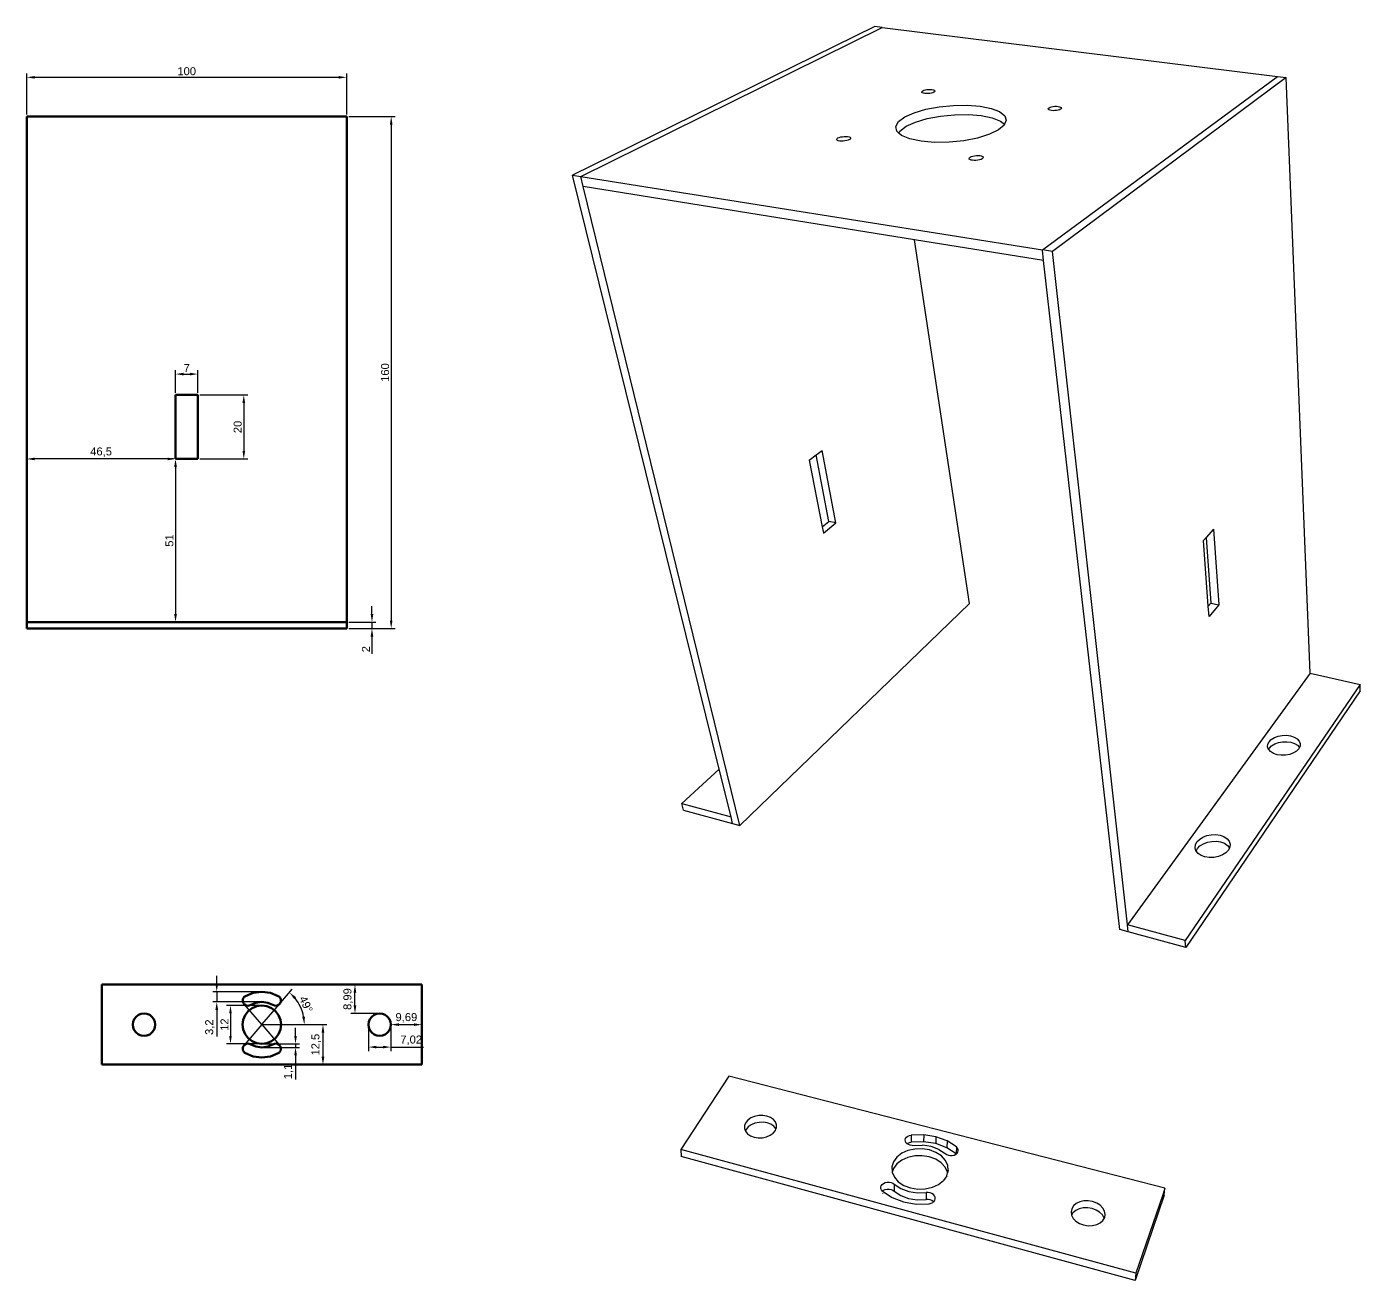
# Model space of a CAD drawing. Header units: millimetres. Extents: x 25 to 2355, y -27 to 1078.
# Drawn here: x 724.6 to 1141.3, y -26.7 to 365.1 of the extents above; entities that cross this region are included whole.
import ezdxf

# ---------------------------------------------------------------- set-up
doc = ezdxf.new("R2010")
doc.units = ezdxf.units.MM
doc.linetypes.add('ACAD_ISO10W100', pattern=[18, 12, -3, 0, -3])
doc.layers.get('0').update_dxf_attribs({"lineweight": 50})
for name, color, linetype in [('标注', 2, 'Continuous'), ('结构 细线', 4, 'Continuous'), ('辅助线', 3, 'ACAD_ISO10W100')]:
    doc.layers.add(name, color=color, linetype=linetype)
doc.styles.get("Standard").update_dxf_attribs({"font": 'arial.ttf'})
doc.dimstyles.new('ISO-25', dxfattribs={"dimtxt": 2.5, "dimasz": 2.5, "dimexe": 1.25, "dimexo": 0.625, "dimtad": 1, "dimtxsty": 'Standard', "dimcen": 2.5, "dimadec": 0, "dimazin": 0, "dimtfac": 1, "dimtmove": 0, "dimatfit": 3, "dimfxl": 1, "dimarcsym": 0})

# ---------------------------------------------------------------- blocks, each defined once
blk = doc.blocks.new('*D61')
at = {"layer": 'Defpoints', "color": 0, "transparency": 16777216}
for p in [(824.63, 337.01), (824.63, 177.01), (838.52, 177.01)]:
    blk.add_point(p, dxfattribs=at)
at = {"layer": '标注', "color": 0, "lineweight": -2, "transparency": 16777216}
for p, q in [((825.25, 337.01), (839.77, 337.01)), ((838.52, 334.51), (838.52, 179.51)), ((825.25, 177.01), (839.77, 177.01))]:
    blk.add_line(p, q, dxfattribs=at)
at = {"layer": '标注', "color": 0, "transparency": 16777216}
for points in [[(838.1, 334.51), (838.93, 334.51), (838.52, 337.01)], [(838.1, 179.51), (838.93, 179.51), (838.52, 177.01)]]:
    blk.add_solid(points, dxfattribs=at)
at = {"layer": '标注', "color": 0, "transparency": 16777216, "insert": (836.61, 257.01), "char_height": 2.5, "attachment_point": 5, "rotation": 90}
blk.add_mtext('160', dxfattribs=at)
blk = doc.blocks.new('*D62')
at = {"layer": 'Defpoints', "color": 0, "transparency": 16777216}
for p in [(824.63, 179.01), (824.63, 177.01), (832.51, 177.01)]:
    blk.add_point(p, dxfattribs=at)
at = {"layer": '标注', "color": 0, "lineweight": -2, "transparency": 16777216}
for p, q in [((832.51, 181.51), (832.51, 184.01)), ((825.25, 179.01), (833.76, 179.01)), ((825.25, 177.01), (833.76, 177.01)), ((832.51, 179.01), (832.51, 177.01)), ((832.51, 174.51), (832.51, 169.1))]:
    blk.add_line(p, q, dxfattribs=at)
at = {"layer": '标注', "color": 0, "transparency": 16777216}
for points in [[(832.09, 181.51), (832.93, 181.51), (832.51, 179.01)], [(832.09, 174.51), (832.93, 174.51), (832.51, 177.01)]]:
    blk.add_solid(points, dxfattribs=at)
at = {"layer": '标注', "color": 0, "transparency": 16777216, "insert": (830.63, 170.55), "char_height": 2.5, "attachment_point": 5, "rotation": 90}
blk.add_mtext('2', dxfattribs=at)
blk = doc.blocks.new('*D63')
at = {"layer": 'Defpoints', "color": 0, "transparency": 16777216}
for p in [(724.63, 349.27), (724.63, 337.01), (824.63, 337.01)]:
    blk.add_point(p, dxfattribs=at)
at = {"layer": '标注', "color": 0, "lineweight": -2, "transparency": 16777216}
for p, q in [((724.63, 337.63), (724.63, 350.52)), ((824.63, 337.63), (824.63, 350.52)), ((822.13, 349.27), (727.13, 349.27))]:
    blk.add_line(p, q, dxfattribs=at)
at = {"layer": '标注', "color": 0, "transparency": 16777216}
for points in [[(727.13, 349.69), (727.13, 348.86), (724.63, 349.27)], [(822.13, 349.69), (822.13, 348.86), (824.63, 349.27)]]:
    blk.add_solid(points, dxfattribs=at)
at = {"layer": '标注', "color": 0, "transparency": 16777216, "insert": (774.63, 351.17), "char_height": 2.5, "attachment_point": 5}
blk.add_mtext('100', dxfattribs=at)
blk = doc.blocks.new('*D64')
at = {"layer": 'Defpoints', "color": 0, "transparency": 16777216}
for p in [(778.13, 250.01), (778.13, 230.01), (792.46, 230.01)]:
    blk.add_point(p, dxfattribs=at)
at = {"layer": '标注', "color": 0, "lineweight": -2, "transparency": 16777216}
for p, q in [((778.75, 250.01), (793.71, 250.01)), ((792.46, 247.51), (792.46, 232.51)), ((778.75, 230.01), (793.71, 230.01))]:
    blk.add_line(p, q, dxfattribs=at)
at = {"layer": '标注', "color": 0, "transparency": 16777216}
for points in [[(792.05, 247.51), (792.88, 247.51), (792.46, 250.01)], [(792.05, 232.51), (792.88, 232.51), (792.46, 230.01)]]:
    blk.add_solid(points, dxfattribs=at)
at = {"layer": '标注', "color": 0, "transparency": 16777216, "insert": (790.56, 240.01), "char_height": 2.5, "attachment_point": 5, "rotation": 90}
blk.add_mtext('20', dxfattribs=at)
blk = doc.blocks.new('*D65')
at = {"layer": 'Defpoints', "color": 0, "transparency": 16777216}
for p in [(778.13, 256.53), (771.13, 250.01), (778.13, 250.01)]:
    blk.add_point(p, dxfattribs=at)
at = {"layer": '标注', "color": 0, "lineweight": -2, "transparency": 16777216}
for p, q in [((771.13, 250.63), (771.13, 257.78)), ((773.63, 256.53), (775.63, 256.53)), ((778.13, 250.63), (778.13, 257.78))]:
    blk.add_line(p, q, dxfattribs=at)
at = {"layer": '标注', "color": 0, "transparency": 16777216}
for points in [[(773.63, 256.95), (773.63, 256.11), (771.13, 256.53)], [(775.63, 256.95), (775.63, 256.11), (778.13, 256.53)]]:
    blk.add_solid(points, dxfattribs=at)
at = {"layer": '标注', "color": 0, "transparency": 16777216, "insert": (774.63, 258.41), "char_height": 2.5, "attachment_point": 5}
blk.add_mtext('7', dxfattribs=at)
blk = doc.blocks.new('*D82')
at = {"layer": 'Defpoints', "color": 0, "transparency": 16777216}
for p in [(803.58, 59.61), (810.84, 56.98), (798.1, 53.21), (798.1, 53.21), (801.76, 53.21)]:
    blk.add_point(p, dxfattribs=at)
at = {"layer": '标注', "color": 0, "lineweight": -2, "transparency": 16777216}
for p, q in [((803.99, 60.09), (807.55, 64.25)), ((802.38, 53.21), (812.64, 53.21))]:
    blk.add_line(p, q, dxfattribs=at)
blk.add_arc((798.1, 53.21), 13.29, 10.7975, 38.6371, dxfattribs=at)
at = {"layer": '标注', "color": 0, "transparency": 16777216}
for points in [[(808.18, 61.21), (808.78, 61.79), (806.74, 63.3)], [(811.57, 55.74), (810.74, 55.66), (811.39, 53.21)]]:
    blk.add_solid(points, dxfattribs=at)
at = {"layer": '标注', "color": 0, "transparency": 16777216, "insert": (811.9, 59.56), "char_height": 2.5, "attachment_point": 5, "rotation": 294.7173}
blk.add_mtext('49°', dxfattribs=at)
blk = doc.blocks.new('*D83')
at = {"layer": 'Defpoints', "color": 0, "transparency": 16777216}
for p in [(798.1, 63.51), (784.01, 60.31), (798.1, 60.31)]:
    blk.add_point(p, dxfattribs=at)
at = {"layer": '标注', "color": 0, "lineweight": -2, "transparency": 16777216}
for p, q in [((784.01, 66.01), (784.01, 68.51)), ((797.48, 63.51), (782.76, 63.51)), ((784.01, 63.51), (784.01, 60.31)), ((797.48, 60.31), (782.76, 60.31)), ((784.01, 57.81), (784.01, 49.53))]:
    blk.add_line(p, q, dxfattribs=at)
at = {"layer": '标注', "color": 0, "transparency": 16777216}
for points in [[(783.6, 66.01), (784.43, 66.01), (784.01, 63.51)], [(783.6, 57.81), (784.43, 57.81), (784.01, 60.31)]]:
    blk.add_solid(points, dxfattribs=at)
at = {"layer": '标注', "color": 0, "transparency": 16777216, "insert": (781.88, 52.42), "char_height": 2.5, "attachment_point": 5, "rotation": 90}
blk.add_mtext('3,2', dxfattribs=at)
blk = doc.blocks.new('*D84')
at = {"layer": 'Defpoints', "color": 0, "transparency": 16777216}
for p in [(831.39, 53.21), (838.41, 53.21), (838.41, 46.2)]:
    blk.add_point(p, dxfattribs=at)
at = {"layer": '标注', "color": 0, "lineweight": -2, "transparency": 16777216}
for p, q in [((831.39, 52.58), (831.39, 44.95)), ((838.41, 52.58), (838.41, 44.95)), ((833.89, 46.2), (835.91, 46.2)), ((838.41, 46.2), (848.61, 46.2))]:
    blk.add_line(p, q, dxfattribs=at)
at = {"layer": '标注', "color": 0, "transparency": 16777216}
for points in [[(833.89, 46.62), (833.89, 45.79), (831.39, 46.2)], [(835.91, 46.62), (835.91, 45.79), (838.41, 46.2)]]:
    blk.add_solid(points, dxfattribs=at)
at = {"layer": '标注', "color": 0, "transparency": 16777216, "insert": (844.76, 48.33), "char_height": 2.5, "attachment_point": 5}
blk.add_mtext('7,02', dxfattribs=at)
blk = doc.blocks.new('*D85')
at = {"layer": 'Defpoints', "color": 0, "transparency": 16777216}
for p in [(838.41, 53.21), (848.1, 53.21), (848.1, 53.21)]:
    blk.add_point(p, dxfattribs=at)
at = {"layer": '标注', "color": 0, "lineweight": -2, "transparency": 16777216}
for p, q in [((838.41, 53.83), (838.41, 54.46)), ((848.1, 53.83), (848.1, 54.46)), ((840.91, 53.21), (845.6, 53.21))]:
    blk.add_line(p, q, dxfattribs=at)
at = {"layer": '标注', "color": 0, "transparency": 16777216}
for points in [[(840.91, 53.63), (840.91, 52.79), (838.41, 53.21)], [(845.6, 53.63), (845.6, 52.79), (848.1, 53.21)]]:
    blk.add_solid(points, dxfattribs=at)
at = {"layer": '标注', "color": 0, "transparency": 16777216, "insert": (843.26, 55.34), "char_height": 2.5, "attachment_point": 5}
blk.add_mtext('9,69', dxfattribs=at)
blk = doc.blocks.new('*D86')
at = {"layer": 'Defpoints', "color": 0, "transparency": 16777216}
for p in [(827.2, 65.71), (834.9, 65.71), (834.9, 56.72)]:
    blk.add_point(p, dxfattribs=at)
at = {"layer": '标注', "color": 0, "lineweight": -2, "transparency": 16777216}
for p, q in [((834.28, 65.71), (825.95, 65.71)), ((827.2, 59.22), (827.2, 63.21)), ((834.28, 56.72), (825.95, 56.72))]:
    blk.add_line(p, q, dxfattribs=at)
at = {"layer": '标注', "color": 0, "transparency": 16777216}
for points in [[(826.78, 63.21), (827.61, 63.21), (827.2, 65.71)], [(826.78, 59.22), (827.61, 59.22), (827.2, 56.72)]]:
    blk.add_solid(points, dxfattribs=at)
at = {"layer": '标注', "color": 0, "transparency": 16777216, "insert": (825.07, 61.21), "char_height": 2.5, "attachment_point": 5, "rotation": 90}
blk.add_mtext('8,99', dxfattribs=at)
blk = doc.blocks.new('*D87')
at = {"layer": 'Defpoints', "color": 0, "transparency": 16777216}
for p in [(798.1, 53.21), (798.1, 40.71), (817.2, 40.71)]:
    blk.add_point(p, dxfattribs=at)
at = {"layer": '标注', "color": 0, "lineweight": -2, "transparency": 16777216}
for p, q in [((798.73, 53.21), (818.45, 53.21)), ((817.2, 50.71), (817.2, 43.21)), ((798.73, 40.71), (818.45, 40.71))]:
    blk.add_line(p, q, dxfattribs=at)
at = {"layer": '标注', "color": 0, "transparency": 16777216}
for points in [[(816.78, 50.71), (817.62, 50.71), (817.2, 53.21)], [(816.78, 43.21), (817.62, 43.21), (817.2, 40.71)]]:
    blk.add_solid(points, dxfattribs=at)
at = {"layer": '标注', "color": 0, "transparency": 16777216, "insert": (815.07, 46.96), "char_height": 2.5, "attachment_point": 5, "rotation": 90}
blk.add_mtext('12,5', dxfattribs=at)
blk = doc.blocks.new('*D88')
at = {"layer": 'Defpoints', "color": 0, "transparency": 16777216}
for p in [(798.1, 47.21), (798.1, 46.11), (808.63, 46.11)]:
    blk.add_point(p, dxfattribs=at)
at = {"layer": '标注', "color": 0, "lineweight": -2, "transparency": 16777216}
for p, q in [((808.63, 49.71), (808.63, 52.21)), ((798.73, 47.21), (809.88, 47.21)), ((798.73, 46.11), (809.88, 46.11)), ((808.63, 47.21), (808.63, 46.11)), ((808.63, 43.61), (808.63, 36.03))]:
    blk.add_line(p, q, dxfattribs=at)
at = {"layer": '标注', "color": 0, "transparency": 16777216}
for points in [[(808.21, 49.71), (809.05, 49.71), (808.63, 47.21)], [(808.21, 43.61), (809.05, 43.61), (808.63, 46.11)]]:
    blk.add_solid(points, dxfattribs=at)
at = {"layer": '标注', "color": 0, "transparency": 16777216, "insert": (806.5, 38.57), "char_height": 2.5, "attachment_point": 5, "rotation": 90}
blk.add_mtext('1,1', dxfattribs=at)
blk = doc.blocks.new('*D89')
at = {"layer": 'Defpoints', "color": 0, "transparency": 16777216}
for p in [(798.1, 59.21), (788.31, 47.21), (798.1, 47.21)]:
    blk.add_point(p, dxfattribs=at)
at = {"layer": '标注', "color": 0, "lineweight": -2, "transparency": 16777216}
for p, q in [((797.48, 59.21), (787.06, 59.21)), ((788.31, 56.71), (788.31, 49.71)), ((797.48, 47.21), (787.06, 47.21))]:
    blk.add_line(p, q, dxfattribs=at)
at = {"layer": '标注', "color": 0, "transparency": 16777216}
for points in [[(787.89, 56.71), (788.72, 56.71), (788.31, 59.21)], [(787.89, 49.71), (788.72, 49.71), (788.31, 47.21)]]:
    blk.add_solid(points, dxfattribs=at)
at = {"layer": '标注', "color": 0, "transparency": 16777216, "insert": (786.43, 53.21), "char_height": 2.5, "attachment_point": 5, "rotation": 90}
blk.add_mtext('12', dxfattribs=at)
blk = doc.blocks.new('*D90')
at = {"layer": 'Defpoints', "color": 0, "transparency": 16777216}
for p in [(771.13, 230.01), (771.13, 179.01), (771.13, 179.01)]:
    blk.add_point(p, dxfattribs=at)
at = {"layer": '标注', "color": 0, "lineweight": -2, "transparency": 16777216}
for p, q in [((770.5, 230.01), (769.88, 230.01)), ((771.13, 227.51), (771.13, 181.51)), ((770.5, 179.01), (769.88, 179.01))]:
    blk.add_line(p, q, dxfattribs=at)
at = {"layer": '标注', "color": 0, "transparency": 16777216}
for points in [[(770.71, 227.51), (771.55, 227.51), (771.13, 230.01)], [(770.71, 181.51), (771.55, 181.51), (771.13, 179.01)]]:
    blk.add_solid(points, dxfattribs=at)
at = {"layer": '标注', "color": 0, "transparency": 16777216, "insert": (769.23, 204.51), "char_height": 2.5, "attachment_point": 5, "rotation": 90}
blk.add_mtext('51', dxfattribs=at)
blk = doc.blocks.new('*D91')
at = {"layer": 'Defpoints', "color": 0, "transparency": 16777216}
for p in [(724.63, 230.01), (724.63, 230.01), (771.13, 230.01)]:
    blk.add_point(p, dxfattribs=at)
at = {"layer": '标注', "color": 0, "lineweight": -2, "transparency": 16777216}
for p, q in [((724.63, 230.63), (724.63, 231.26)), ((768.63, 230.01), (727.13, 230.01)), ((771.13, 230.63), (771.13, 231.26))]:
    blk.add_line(p, q, dxfattribs=at)
at = {"layer": '标注', "color": 0, "transparency": 16777216}
for points in [[(727.13, 230.42), (727.13, 229.59), (724.63, 230.01)], [(768.63, 230.42), (768.63, 229.59), (771.13, 230.01)]]:
    blk.add_solid(points, dxfattribs=at)
at = {"layer": '标注', "color": 0, "transparency": 16777216, "insert": (747.88, 232.13), "char_height": 2.5, "attachment_point": 5}
blk.add_mtext('46,5', dxfattribs=at)

msp = doc.modelspace()

# ---------------------------------------------------------------- linework, layer by layer
for p, q in [((724.629, 179.006), (724.629, 337.006)), ((724.629, 337.006), (824.629, 337.006)), ((824.629, 337.006), (824.629, 179.006)), ((771.129, 250.006), (778.129, 250.006)), ((771.129, 230.006), (771.129, 250.006)), ((778.129, 250.006), (778.129, 230.006)), ((778.129, 230.006), (771.129, 230.006)), ((724.629, 177.006), (724.629, 179.006)), ((824.629, 179.006), (724.629, 179.006)), ((824.629, 177.006), (724.629, 177.006)), ((824.629, 177.006), (824.629, 179.006)), ((748.102, 65.709), (748.102, 40.709)), ((848.102, 65.709), (748.102, 65.709)), ((748.102, 65.709), (748.102, 40.709)), ((795.436, 63.158), (792.952, 62.129)), ((798.102, 63.509), (795.436, 63.158)), ((800.768, 63.158), (798.102, 63.509)), ((803.252, 62.129), (800.768, 63.158)), ((848.102, 65.709), (848.102, 40.709)), ((792.152, 60.743), (792.206, 61.157)), ((792.206, 60.329), (792.152, 60.743)), ((792.206, 61.157), (792.366, 61.543)), ((792.366, 59.943), (792.206, 60.329)), ((792.366, 61.543), (792.62, 61.875)), ((792.62, 59.612), (792.366, 59.943)), ((792.62, 61.875), (792.952, 62.129)), ((792.952, 59.358), (792.62, 59.612)), ((793.338, 59.198), (792.952, 59.358)), ((793.752, 59.143), (793.338, 59.198)), ((794.166, 59.198), (793.752, 59.143)), ((795.102, 58.405), (793.859, 57.451)), ((794.166, 59.198), (796.264, 60.067)), ((796.549, 59.004), (795.102, 58.405)), ((798.102, 60.309), (796.264, 60.067)), ((798.102, 59.209), (796.549, 59.004)), ((799.939, 60.067), (798.102, 60.309)), ((799.655, 59.004), (798.102, 59.209)), ((801.102, 58.405), (799.655, 59.004)), ((799.939, 60.067), (802.038, 59.198)), ((802.344, 57.451), (801.102, 58.405)), ((802.038, 59.198), (802.452, 59.143)), ((802.452, 59.143), (802.866, 59.198)), ((802.866, 59.198), (803.252, 59.358)), ((803.583, 61.875), (803.252, 62.129)), ((803.252, 59.358), (803.583, 59.612)), ((803.837, 61.543), (803.583, 61.875)), ((803.583, 59.612), (803.837, 59.943)), ((803.997, 61.157), (803.837, 61.543)), ((803.837, 59.943), (803.997, 60.329)), ((804.052, 60.743), (803.997, 61.157)), ((803.997, 60.329), (804.052, 60.743)), ((758.263, 54.963), (757.913, 54.117)), ((758.821, 55.69), (758.263, 54.963)), ((759.547, 56.247), (758.821, 55.69)), ((760.394, 56.598), (759.547, 56.247)), ((761.302, 56.717), (760.394, 56.598)), ((762.21, 56.598), (761.302, 56.717)), ((763.056, 56.247), (762.21, 56.598)), ((763.783, 55.69), (763.056, 56.247)), ((764.34, 54.963), (763.783, 55.69)), ((764.691, 54.117), (764.34, 54.963)), ((792.306, 54.762), (792.102, 53.209)), ((792.906, 56.209), (792.306, 54.762)), ((793.859, 57.451), (792.906, 56.209)), ((803.298, 56.209), (802.344, 57.451)), ((803.897, 54.762), (803.298, 56.209)), ((804.102, 53.209), (803.897, 54.762)), ((831.863, 54.963), (831.513, 54.117)), ((832.421, 55.69), (831.863, 54.963)), ((833.147, 56.247), (832.421, 55.69)), ((833.994, 56.598), (833.147, 56.247)), ((834.902, 56.717), (833.994, 56.598)), ((835.81, 56.598), (834.902, 56.717)), ((836.656, 56.247), (835.81, 56.598)), ((837.383, 55.69), (836.656, 56.247)), ((837.94, 54.963), (837.383, 55.69)), ((838.291, 54.117), (837.94, 54.963)), ((757.913, 54.117), (757.793, 53.209)), ((757.793, 53.209), (757.913, 52.301)), ((757.913, 52.301), (758.263, 51.454)), ((758.263, 51.454), (758.821, 50.728)), ((758.821, 50.728), (759.547, 50.17)), ((759.547, 50.17), (760.394, 49.82)), ((762.21, 49.82), (763.056, 50.17)), ((763.056, 50.17), (763.783, 50.728)), ((763.783, 50.728), (764.34, 51.454)), ((764.34, 51.454), (764.691, 52.301)), ((764.81, 53.209), (764.691, 54.117)), ((764.691, 52.301), (764.81, 53.209)), ((792.102, 53.209), (792.306, 51.656)), ((792.306, 51.656), (792.906, 50.209)), ((792.906, 50.209), (793.859, 48.966)), ((802.344, 48.966), (803.298, 50.209)), ((803.298, 50.209), (803.897, 51.656)), ((804.102, 53.209), (803.897, 51.656)), ((831.513, 54.117), (831.393, 53.209)), ((831.393, 53.209), (831.513, 52.301)), ((831.513, 52.301), (831.863, 51.454)), ((831.863, 51.454), (832.421, 50.728)), ((832.421, 50.728), (833.147, 50.17)), ((833.147, 50.17), (833.994, 49.82)), ((835.81, 49.82), (836.656, 50.17)), ((836.656, 50.17), (837.383, 50.728)), ((837.383, 50.728), (837.94, 51.454)), ((837.94, 51.454), (838.291, 52.301)), ((838.41, 53.209), (838.291, 54.117)), ((838.291, 52.301), (838.41, 53.209)), ((760.394, 49.82), (761.302, 49.7)), ((761.302, 49.7), (762.21, 49.82)), ((792.152, 45.674), (792.206, 46.088)), ((792.206, 46.088), (792.366, 46.474)), ((792.366, 46.474), (792.62, 46.806)), ((792.62, 46.806), (792.952, 47.06)), ((792.952, 47.06), (793.338, 47.22)), ((793.338, 47.22), (793.752, 47.274)), ((793.752, 47.274), (794.166, 47.22)), ((793.859, 48.966), (795.102, 48.013)), ((796.264, 46.351), (794.166, 47.22)), ((795.102, 48.013), (796.549, 47.413)), ((796.264, 46.351), (798.102, 46.109)), ((796.549, 47.413), (798.102, 47.209)), ((798.102, 47.209), (799.655, 47.413)), ((798.102, 46.109), (799.939, 46.351)), ((799.655, 47.413), (801.102, 48.013)), ((802.038, 47.22), (799.939, 46.351)), ((801.102, 48.013), (802.344, 48.966)), ((802.452, 47.274), (802.038, 47.22)), ((802.866, 47.22), (802.452, 47.274)), ((803.252, 47.06), (802.866, 47.22)), ((803.583, 46.806), (803.252, 47.06)), ((803.837, 46.474), (803.583, 46.806)), ((803.997, 46.088), (803.837, 46.474)), ((804.052, 45.674), (803.997, 46.088)), ((833.994, 49.82), (834.902, 49.7)), ((834.902, 49.7), (835.81, 49.82)), ((792.206, 45.26), (792.152, 45.674)), ((792.366, 44.874), (792.206, 45.26)), ((792.62, 44.543), (792.366, 44.874)), ((792.952, 44.289), (792.62, 44.543)), ((792.952, 44.289), (795.436, 43.26)), ((795.436, 43.26), (798.102, 42.909)), ((798.102, 42.909), (800.768, 43.26)), ((800.768, 43.26), (803.252, 44.289)), ((803.252, 44.289), (803.583, 44.543)), ((803.583, 44.543), (803.837, 44.874)), ((803.837, 44.874), (803.997, 45.26)), ((803.997, 45.26), (804.052, 45.674)), ((848.102, 40.709), (748.102, 40.709))]:
    msp.add_line(p, q)
at = {"layer": '结构 细线'}
for p, q in [((989.652, 365.106), (895.109, 318.662)), ((897.757, 318.241), (991.956, 364.821)), ((991.956, 364.821), (989.652, 365.106)), ((991.956, 364.821), (1115.431, 349.547)), ((1041.954, 295.322), (1115.431, 349.547)), ((1118.078, 349.22), (1045.095, 294.823)), ((1115.431, 349.547), (1118.078, 349.22)), ((1125.599, 163.03), (1118.078, 349.22)), ((1004.299, 344.721), (1004.395, 344.892)), ((1004.341, 344.556), (1004.299, 344.721)), ((1004.52, 344.41), (1004.341, 344.556)), ((1004.395, 344.892), (1004.624, 345.06)), ((1004.823, 344.292), (1004.52, 344.41)), ((1004.624, 345.06), (1004.969, 345.211)), ((1005.229, 344.211), (1004.823, 344.292)), ((1004.969, 345.211), (1005.407, 345.337)), ((1005.712, 344.172), (1005.229, 344.211)), ((1005.407, 345.337), (1005.908, 345.428)), ((1006.237, 344.179), (1005.712, 344.172)), ((1005.908, 345.428), (1006.437, 345.478)), ((1006.77, 344.23), (1006.237, 344.179)), ((1006.437, 345.478), (1006.96, 345.484)), ((1007.272, 344.321), (1006.77, 344.23)), ((1006.96, 345.484), (1007.44, 345.446)), ((1007.71, 344.448), (1007.272, 344.321)), ((1007.44, 345.446), (1007.846, 345.366)), ((1008.054, 344.6), (1007.71, 344.448)), ((1007.846, 345.366), (1008.149, 345.249)), ((1008.281, 344.768), (1008.054, 344.6)), ((1008.149, 345.249), (1008.329, 345.104)), ((1008.374, 344.94), (1008.281, 344.768)), ((1008.329, 345.104), (1008.374, 344.94)), ((998.99, 336.904), (1001.916, 338.219)), ((1001.916, 338.219), (1005.587, 339.299)), ((1005.587, 339.299), (1009.757, 340.076)), ((1009.757, 340.076), (1014.156, 340.504)), ((1010.161, 337.167), (1014.547, 337.599)), ((1014.156, 340.504), (1018.501, 340.557)), ((1014.547, 337.599), (1018.881, 337.652)), ((1018.501, 340.557), (1022.518, 340.231)), ((1018.881, 337.652), (1022.887, 337.324)), ((1022.518, 340.231), (1025.947, 339.547)), ((1025.947, 339.547), (1028.565, 338.546)), ((1028.565, 338.546), (1030.19, 337.288)), ((1043.762, 339.422), (1043.832, 339.602)), ((1043.833, 339.25), (1043.762, 339.422)), ((1043.832, 339.602), (1044.037, 339.777)), ((1044.041, 339.097), (1043.833, 339.25)), ((1044.037, 339.777), (1044.364, 339.935)), ((1044.371, 338.974), (1044.041, 339.097)), ((1044.364, 339.935), (1044.79, 340.066)), ((1044.801, 338.89), (1044.371, 338.974)), ((1044.79, 340.066), (1045.286, 340.162)), ((1045.301, 338.849), (1044.801, 338.89)), ((1045.286, 340.162), (1045.819, 340.214)), ((1045.837, 338.856), (1045.301, 338.849)), ((1045.819, 340.214), (1046.352, 340.221)), ((1046.372, 338.909), (1045.837, 338.856)), ((1046.352, 340.221), (1046.85, 340.181)), ((1046.87, 339.005), (1046.372, 338.909)), ((1046.85, 340.181), (1047.278, 340.097)), ((1047.297, 339.137), (1046.87, 339.005)), ((1047.278, 340.097), (1047.608, 339.975)), ((1047.622, 339.296), (1047.297, 339.137)), ((1047.608, 339.975), (1047.817, 339.823)), ((1047.825, 339.472), (1047.622, 339.296)), ((1047.817, 339.823), (1047.892, 339.651)), ((1047.892, 339.651), (1047.825, 339.472)), ((996.147, 333.912), (997.017, 335.436)), ((996.46, 332.437), (996.147, 333.912)), ((997.017, 335.436), (998.99, 336.904)), ((997.463, 332.483), (999.428, 333.965)), ((999.428, 333.965), (1002.343, 335.293)), ((1002.343, 335.293), (1006.003, 336.383)), ((1006.003, 336.383), (1010.161, 337.167)), ((1022.887, 337.324), (1026.309, 336.633)), ((1026.309, 336.633), (1028.921, 335.622)), ((1030.039, 334.334), (1028.234, 332.835)), ((1028.921, 335.622), (1030.173, 334.642)), ((1030.173, 334.642), (1030.039, 334.334)), ((1030.699, 335.853), (1030.173, 334.642)), ((1030.19, 337.288), (1030.699, 335.853)), ((977.705, 329.929), (977.828, 330.123)), ((977.73, 329.743), (977.705, 329.929)), ((977.902, 329.578), (977.73, 329.743)), ((977.828, 330.123), (978.091, 330.312)), ((978.21, 329.445), (977.902, 329.578)), ((978.091, 330.312), (978.476, 330.483)), ((978.633, 329.354), (978.21, 329.445)), ((978.476, 330.483), (978.956, 330.625)), ((979.141, 329.31), (978.633, 329.354)), ((978.956, 330.625), (979.499, 330.727)), ((979.7, 329.317), (979.141, 329.31)), ((979.499, 330.727), (980.067, 330.784)), ((980.272, 329.374), (979.7, 329.317)), ((980.067, 330.784), (980.623, 330.791)), ((980.817, 329.478), (980.272, 329.374)), ((980.623, 330.791), (981.129, 330.748)), ((981.297, 329.621), (980.817, 329.478)), ((981.129, 330.748), (981.55, 330.658)), ((981.681, 329.793), (981.297, 329.621)), ((981.55, 330.658), (981.859, 330.526)), ((981.941, 329.982), (981.681, 329.793)), ((981.859, 330.526), (982.033, 330.362)), ((982.062, 330.177), (981.941, 329.982)), ((982.033, 330.362), (982.062, 330.177)), ((997.112, 331.86), (996.46, 332.437)), ((997.112, 331.86), (997.463, 332.483)), ((997.955, 331.114), (997.112, 331.86)), ((1000.545, 330.041), (997.955, 331.114)), ((1004.055, 329.298), (1000.545, 330.041)), ((1008.239, 328.942), (1004.055, 329.298)), ((1017.39, 329.467), (1012.795, 329)), ((1021.69, 330.309), (1017.39, 329.467)), ((1025.39, 331.46), (1021.69, 330.309)), ((1028.234, 332.835), (1025.39, 331.46)), ((1012.795, 329), (1008.239, 328.942)), ((1019.064, 323.938), (1019.157, 324.141)), ((1019.121, 323.743), (1019.064, 323.938)), ((1019.325, 323.57), (1019.121, 323.743)), ((1019.157, 324.141), (1019.395, 324.339)), ((1019.663, 323.43), (1019.325, 323.57)), ((1019.395, 324.339), (1019.76, 324.519)), ((1020.111, 323.335), (1019.663, 323.43)), ((1019.76, 324.519), (1020.227, 324.667)), ((1020.639, 323.289), (1020.111, 323.335)), ((1020.227, 324.667), (1020.766, 324.775)), ((1021.21, 323.296), (1020.639, 323.289)), ((1020.766, 324.775), (1021.338, 324.834)), ((1021.786, 323.356), (1021.21, 323.296)), ((1021.338, 324.834), (1021.906, 324.842)), ((1022.326, 323.465), (1021.786, 323.356)), ((1021.906, 324.842), (1022.431, 324.796)), ((1022.794, 323.615), (1022.326, 323.465)), ((1022.431, 324.796), (1022.878, 324.701)), ((1023.158, 323.795), (1022.794, 323.615)), ((1022.878, 324.701), (1023.216, 324.563)), ((1023.393, 323.994), (1023.158, 323.795)), ((1023.216, 324.563), (1023.422, 324.391)), ((1023.483, 324.197), (1023.393, 323.994)), ((1023.422, 324.391), (1023.483, 324.197)), ((895.109, 318.662), (897.757, 318.241)), ((940.992, 133.045), (895.109, 318.662)), ((898.518, 315.131), (897.757, 318.241)), ((897.757, 318.241), (1041.954, 295.322)), ((947.412, 115.439), (898.518, 315.131)), ((1001.998, 298.497), (898.518, 315.131)), ((1019.208, 184.841), (1001.998, 298.497)), ((1042.332, 292.014), (1001.998, 298.497)), ((1045.095, 294.823), (1041.954, 295.322)), ((1042.332, 292.014), (1041.954, 295.322)), ((1066.208, 82.954), (1042.332, 292.014)), ((1068.516, 84.388), (1045.095, 294.823)), ((969.122, 229.64), (971.25, 231.265)), ((969.122, 229.64), (973.182, 208.812)), ((971.25, 231.265), (973.124, 232.697)), ((975.247, 210.498), (971.25, 231.265)), ((977.439, 210.028), (973.124, 232.697)), ((973.182, 208.812), (975.247, 210.498)), ((973.182, 208.812), (973.565, 206.847)), ((973.565, 206.847), (977.439, 210.028)), ((977.439, 210.028), (975.247, 210.498)), ((1093.092, 205.436), (1092.293, 204.543)), ((1093.79, 184.029), (1092.293, 204.543)), ((1095.43, 208.051), (1093.092, 205.436)), ((1093.092, 205.436), (1094.569, 184.951)), ((1095.43, 208.051), (1097.073, 184.414)), ((947.412, 115.439), (1019.208, 184.841)), ((1094.569, 184.951), (1093.79, 184.029)), ((1094.028, 180.776), (1093.79, 184.029)), ((1097.073, 184.414), (1094.028, 180.776)), ((1094.569, 184.951), (1097.073, 184.414)), ((1125.599, 163.03), (1068.516, 84.388)), ((1125.599, 163.03), (1141.251, 159.552)), ((1141.251, 159.552), (1086.577, 79.469)), ((1141.298, 157.584), (1141.251, 159.552)), ((1141.298, 157.584), (1086.771, 77.331)), ((1112.78, 141.64), (1113.482, 142.359)), ((1113.482, 142.359), (1114.448, 142.953)), ((1114.448, 142.953), (1115.614, 143.382)), ((1115.614, 143.382), (1116.9, 143.62)), ((1116.9, 143.62), (1118.221, 143.649)), ((1118.221, 143.649), (1119.488, 143.469)), ((1119.488, 143.469), (1120.617, 143.09)), ((1120.617, 143.09), (1121.531, 142.538)), ((1121.531, 142.538), (1122.169, 141.849)), ((1122.169, 141.849), (1122.486, 141.07)), ((1112.346, 140.025), (1112.392, 140.844)), ((1112.647, 139.239), (1112.346, 140.025)), ((1112.392, 140.844), (1112.78, 141.64)), ((1112.683, 139.199), (1112.647, 139.239)), ((1112.683, 139.199), (1112.892, 139.628)), ((1113.275, 138.54), (1112.683, 139.199)), ((1112.892, 139.628), (1113.592, 140.349)), ((1114.19, 137.977), (1113.275, 138.54)), ((1113.592, 140.349), (1114.556, 140.944)), ((1115.328, 137.588), (1114.19, 137.977)), ((1114.556, 140.944), (1115.719, 141.375)), ((1116.612, 137.403), (1115.328, 137.588)), ((1115.719, 141.375), (1117.002, 141.613)), ((1117.002, 141.613), (1118.32, 141.642)), ((1119.254, 137.677), (1117.951, 137.433)), ((1118.32, 141.642), (1119.584, 141.461)), ((1120.429, 138.117), (1119.254, 137.677)), ((1119.584, 141.461), (1120.711, 141.082)), ((1121.395, 138.722), (1120.429, 138.117)), ((1120.711, 141.082), (1121.623, 140.528)), ((1122.087, 139.451), (1121.395, 138.722)), ((1121.623, 140.528), (1122.26, 139.838)), ((1122.26, 139.838), (1122.087, 139.451)), ((1122.458, 140.252), (1122.26, 139.838)), ((1122.486, 141.07), (1122.458, 140.252)), ((1117.951, 137.433), (1116.612, 137.403)), ((940.992, 133.045), (929.287, 122.302)), ((944.684, 118.109), (940.992, 133.045)), ((929.287, 122.302), (944.684, 118.109)), ((929.829, 120.247), (929.287, 122.302)), ((929.829, 120.247), (945.194, 116.045)), ((945.194, 116.045), (944.684, 118.109)), ((945.194, 116.045), (947.412, 115.439)), ((1093.354, 112.298), (1094.745, 112.57)), ((1094.745, 112.57), (1096.161, 112.604)), ((1096.161, 112.604), (1097.508, 112.397)), ((1089.67, 108.445), (1089.764, 109.385)), ((1089.949, 107.542), (1089.67, 108.445)), ((1089.764, 109.385), (1090.224, 110.298)), ((1090.224, 110.298), (1091.015, 111.123)), ((1090.397, 108.218), (1091.186, 109.045)), ((1091.015, 111.123), (1092.083, 111.805)), ((1091.186, 109.045), (1092.251, 109.728)), ((1092.083, 111.805), (1093.354, 112.298)), ((1092.251, 109.728), (1093.519, 110.222)), ((1093.519, 110.222), (1094.907, 110.494)), ((1094.907, 110.494), (1096.319, 110.528)), ((1096.319, 110.528), (1097.664, 110.321)), ((1097.508, 112.397), (1098.697, 111.962)), ((1097.664, 110.321), (1098.849, 109.885)), ((1098.697, 111.962), (1099.647, 111.329)), ((1098.849, 109.885), (1099.797, 109.251)), ((1099.647, 111.329), (1100.293, 110.539)), ((1099.797, 109.251), (1100.416, 108.491)), ((1100.416, 108.491), (1100.078, 107.785)), ((1100.293, 110.539), (1100.591, 109.644)), ((1100.518, 108.704), (1100.416, 108.491)), ((1100.591, 109.644), (1100.518, 108.704)), ((1090.016, 107.457), (1089.949, 107.542)), ((1090.016, 107.457), (1090.397, 108.218)), ((1090.584, 106.739), (1090.016, 107.457)), ((1091.533, 106.091), (1090.584, 106.739)), ((1092.732, 105.645), (1091.533, 106.091)), ((1094.098, 105.432), (1092.732, 105.645)), ((1095.536, 105.466), (1094.098, 105.432)), ((1096.945, 105.746), (1095.536, 105.466)), ((1098.229, 106.252), (1096.945, 105.746)), ((1099.297, 106.948), (1098.229, 106.252)), ((1100.078, 107.785), (1099.297, 106.948)), ((1086.577, 79.469), (1068.516, 84.388)), ((1068.753, 82.258), (1068.516, 84.388)), ((1068.753, 82.258), (1066.208, 82.954)), ((1086.771, 77.331), (1068.753, 82.258)), ((1086.771, 77.331), (1086.577, 79.469)), ((943.981, 37.156), (928.993, 14.151)), ((1080.259, 2.078), (943.981, 37.156)), ((948.925, 21.691), (948.894, 20.776)), ((949.295, 22.581), (948.925, 21.691)), ((949.977, 23.385), (949.295, 22.581)), ((950.081, 21.257), (949.401, 20.452)), ((950.924, 24.049), (949.977, 23.385)), ((951.026, 21.923), (950.081, 21.257)), ((952.07, 24.529), (950.924, 24.049)), ((952.169, 22.404), (951.026, 21.923)), ((953.34, 24.795), (952.07, 24.529)), ((953.436, 22.67), (952.169, 22.404)), ((954.647, 24.828), (953.34, 24.795)), ((954.74, 22.703), (953.436, 22.67)), ((955.905, 24.626), (954.647, 24.828)), ((955.995, 22.501), (954.74, 22.703)), ((957.03, 24.202), (955.905, 24.626)), ((957.117, 22.076), (955.995, 22.501)), ((957.945, 23.585), (957.03, 24.202)), ((958.03, 21.458), (957.117, 22.076)), ((958.589, 22.815), (957.945, 23.585)), ((958.672, 20.687), (958.03, 21.458)), ((958.916, 21.943), (958.589, 22.815)), ((958.719, 20.562), (958.904, 21.029)), ((958.904, 21.029), (958.916, 21.943)), ((948.894, 20.776), (949.19, 19.941)), ((949.401, 20.452), (949.19, 19.941)), ((949.19, 19.941), (949.205, 19.897)), ((949.205, 19.897), (949.84, 19.116)), ((949.84, 19.116), (950.756, 18.486)), ((950.756, 18.486), (951.89, 18.052)), ((951.89, 18.052), (953.164, 17.844)), ((953.164, 17.844), (954.49, 17.878)), ((954.49, 17.878), (955.775, 18.15)), ((955.775, 18.15), (956.931, 18.642)), ((956.931, 18.642), (957.877, 19.319)), ((957.877, 19.319), (958.55, 20.134)), ((958.55, 20.134), (958.719, 20.562)), ((958.719, 20.562), (958.672, 20.687)), ((999.118, 17.218), (999.247, 17.632)), ((999.146, 16.794), (999.118, 17.218)), ((999.33, 16.387), (999.146, 16.794)), ((999.247, 17.632), (999.524, 18.006)), ((999.524, 18.006), (999.93, 18.316)), ((999.93, 18.316), (1000.437, 18.54)), ((1000.437, 18.54), (1001.011, 18.664)), ((1001.011, 18.664), (1000.988, 16.528)), ((1004.887, 18.763), (1001.011, 18.664)), ((1004.887, 18.763), (1004.854, 16.627)), ((1008.69, 18.155), (1004.887, 18.763)), ((1008.69, 18.155), (1008.648, 16.018)), ((1012.175, 16.877), (1008.69, 18.155)), ((1012.175, 16.877), (1012.123, 14.738)), ((1015.114, 15.006), (1012.175, 16.877)), ((1071.135, -24.494), (928.993, 14.151)), ((928.993, 14.151), (929.152, 12.007)), ((998.038, 13.011), (996.492, 11.823)), ((999.961, 13.869), (998.038, 13.011)), ((999.657, 16.026), (999.33, 16.387)), ((999.685, 16.008), (999.657, 16.026)), ((999.685, 16.008), (999.909, 16.179)), ((1000.106, 15.735), (999.685, 16.008)), ((999.909, 16.179), (1000.415, 16.404)), ((1002.133, 14.342), (999.961, 13.869)), ((1000.645, 15.535), (1000.106, 15.735)), ((1000.415, 16.404), (1000.988, 16.528)), ((1001.238, 15.44), (1000.645, 15.535)), ((1004.854, 16.627), (1000.988, 16.528)), ((1001.238, 15.44), (1004.533, 15.524)), ((1004.411, 14.401), (1002.133, 14.342)), ((1006.644, 14.041), (1004.411, 14.401)), ((1007.17, 15.1), (1004.533, 15.524)), ((1008.648, 16.018), (1004.854, 16.627)), ((1008.685, 13.285), (1006.644, 14.041)), ((1009.583, 14.208), (1007.17, 15.1)), ((1012.123, 14.738), (1008.648, 16.018)), ((1010.399, 12.181), (1008.685, 13.285)), ((1009.583, 14.208), (1012.069, 12.613)), ((1012.069, 12.613), (1012.616, 12.41)), ((1015.055, 12.864), (1012.123, 14.738)), ((1014.403, 12.456), (1014.91, 12.686)), ((1014.91, 12.686), (1015.089, 12.828)), ((1015.114, 15.006), (1015.055, 12.864)), ((1015.089, 12.828), (1015.055, 12.864)), ((1015.089, 12.828), (1015.31, 13.002)), ((1015.454, 14.643), (1015.114, 15.006)), ((1015.31, 13.002), (1015.578, 13.383)), ((1015.652, 14.233), (1015.454, 14.643)), ((1015.578, 13.383), (1015.694, 13.803)), ((1015.694, 13.803), (1015.652, 14.233)), ((1070.917, -26.695), (929.152, 12.007)), ((995.429, 10.381), (994.925, 8.782)), ((994.925, 8.782), (995.019, 7.132)), ((996.48, 9.675), (995.42, 8.232)), ((996.492, 11.823), (995.429, 10.381)), ((998.022, 10.866), (996.48, 9.675)), ((999.94, 11.725), (998.022, 10.866)), ((1002.107, 12.199), (999.94, 11.725)), ((1004.379, 12.258), (1002.107, 12.199)), ((1006.606, 11.897), (1004.379, 12.258)), ((1008.642, 11.14), (1006.606, 11.897)), ((1010.352, 10.035), (1008.642, 11.14)), ((1011.619, 8.652), (1010.352, 10.035)), ((1011.67, 10.801), (1010.399, 12.181)), ((1012.355, 7.084), (1011.619, 8.652)), ((1012.408, 9.236), (1011.67, 10.801)), ((1012.558, 7.588), (1012.408, 9.236)), ((1012.616, 12.41), (1013.215, 12.313)), ((1013.215, 12.313), (1013.825, 12.329)), ((1013.825, 12.329), (1014.403, 12.456)), ((995.019, 7.132), (995.051, 7.058)), ((995.42, 8.232), (995.051, 7.058)), ((995.051, 7.058), (995.711, 5.544)), ((995.711, 5.544), (996.957, 4.127)), ((1009.535, 3.268), (1011.076, 4.497)), ((1012.106, 5.972), (1011.076, 4.497)), ((1012.106, 5.972), (1012.37, 6.916)), ((1012.37, 6.916), (1012.355, 7.084)), ((1012.558, 7.588), (1012.37, 6.916)), ((1012.516, 5.896), (1012.514, 5.828)), ((991.499, 2.442), (991.639, 2.881)), ((991.522, 1.992), (991.499, 2.442)), ((991.705, 1.561), (991.522, 1.992)), ((991.639, 2.881), (991.93, 3.277)), ((992.036, 1.178), (991.705, 1.561)), ((991.93, 3.277), (992.352, 3.605)), ((992.036, 1.178), (992.351, 1.445)), ((992.036, 1.178), (994.99, -0.811)), ((992.036, 0.507), (992.036, 0.478)), ((992.351, 1.445), (992.875, 1.683)), ((992.352, 3.605), (992.878, 3.843)), ((992.875, 1.683), (993.467, 1.814)), ((992.878, 3.843), (993.471, 3.975)), ((993.467, 1.814), (994.085, 1.831)), ((993.471, 3.975), (994.091, 3.991)), ((994.085, 1.831), (994.689, 1.731)), ((994.091, 3.991), (994.697, 3.891)), ((994.689, 1.731), (995.238, 1.521)), ((994.697, 3.891), (995.247, 3.681)), ((995.238, 1.521), (995.693, 1.215)), ((995.247, 3.681), (995.704, 3.376)), ((995.704, 3.376), (995.693, 1.215)), ((995.693, 1.215), (997.723, -0.145)), ((995.704, 3.376), (997.738, 2.018)), ((996.957, 4.127), (998.676, 2.983)), ((997.738, 2.018), (1000.196, 1.08)), ((998.676, 2.983), (1000.75, 2.194)), ((1000.196, 1.08), (1002.905, 0.631)), ((1000.75, 2.194), (1003.035, 1.816)), ((1002.905, 0.631), (1005.673, 0.704)), ((1003.035, 1.816), (1005.369, 1.877)), ((1005.369, 1.877), (1007.587, 2.373)), ((1005.673, 0.704), (1005.637, -1.461)), ((1006.297, 0.72), (1005.673, 0.704)), ((1006.909, 0.619), (1006.297, 0.72)), ((1007.467, 0.407), (1006.909, 0.619)), ((1007.935, 0.098), (1007.467, 0.407)), ((1007.587, 2.373), (1009.535, 3.268)), ((1008.279, -0.287), (1007.935, 0.098)), ((1079.558, 0.037), (1071.135, -24.494)), ((1080.259, 2.078), (1079.558, 0.037)), ((1080.028, -0.085), (1079.558, 0.037)), ((1080.028, -0.085), (1080.259, 2.078)), ((994.99, -0.811), (998.571, -2.188)), ((997.723, -0.145), (1000.174, -1.085)), ((998.571, -2.188), (1002.525, -2.848)), ((1000.174, -1.085), (1002.876, -1.535)), ((1002.525, -2.848), (1006.568, -2.741)), ((1002.876, -1.535), (1005.637, -1.461)), ((1006.259, -1.445), (1005.637, -1.461)), ((1006.869, -1.546), (1006.259, -1.445)), ((1006.568, -2.741), (1007.165, -2.606)), ((1007.426, -1.759), (1006.869, -1.546)), ((1007.165, -2.606), (1007.69, -2.362)), ((1007.892, -2.068), (1007.426, -1.759)), ((1007.69, -2.362), (1007.96, -2.145)), ((1007.96, -2.145), (1007.892, -2.068)), ((1007.96, -2.145), (1008.107, -2.027)), ((1008.107, -2.027), (1008.388, -1.623)), ((1008.477, -0.722), (1008.279, -0.287)), ((1008.388, -1.623), (1008.514, -1.178)), ((1008.514, -1.178), (1008.477, -0.722)), ((1051.678, -3.455), (1051.133, -4.349)), ((1052.532, -2.717), (1051.678, -3.455)), ((1053.636, -2.183), (1052.532, -2.717)), ((1054.751, -4.058), (1053.474, -4.353)), ((1054.917, -1.888), (1053.636, -2.183)), ((1056.119, -4.021), (1054.751, -4.058)), ((1056.288, -1.852), (1054.917, -1.888)), ((1057.485, -4.246), (1056.119, -4.021)), ((1057.658, -2.076), (1056.288, -1.852)), ((1058.935, -2.547), (1057.658, -2.076)), ((1060.034, -3.233), (1058.935, -2.547)), ((1060.88, -4.089), (1060.034, -3.233)), ((1061.415, -5.057), (1060.88, -4.089)), ((1080.028, -0.085), (1070.917, -26.695)), ((1051.133, -4.349), (1050.935, -5.338)), ((1050.935, -5.338), (1051.095, -6.325)), ((1051.52, -5.627), (1051.095, -6.325)), ((1051.095, -6.325), (1051.1, -6.355)), ((1051.1, -6.355), (1051.619, -7.333)), ((1052.372, -4.888), (1051.52, -5.627)), ((1051.619, -7.333), (1052.458, -8.202)), ((1053.474, -4.353), (1052.372, -4.888)), ((1052.458, -8.202), (1053.56, -8.903)), ((1058.759, -4.717), (1057.485, -4.246)), ((1059.855, -5.404), (1058.759, -4.717)), ((1060.698, -6.261), (1059.855, -5.404)), ((1060.04, -8.728), (1060.891, -7.975)), ((1061.231, -7.231), (1060.698, -6.261)), ((1060.891, -7.975), (1061.254, -7.357)), ((1061.254, -7.357), (1061.231, -7.231)), ((1061.254, -7.357), (1061.423, -7.07)), ((1061.601, -6.074), (1061.415, -5.057)), ((1061.423, -7.07), (1061.601, -6.074)), ((1053.56, -8.903), (1054.851, -9.386)), ((1054.851, -9.386), (1056.24, -9.617)), ((1056.24, -9.617), (1057.631, -9.579)), ((1057.631, -9.579), (1058.928, -9.276)), ((1058.928, -9.276), (1060.04, -8.728)), ((1071.135, -24.494), (1070.917, -26.695))]:
    msp.add_line(p, q, dxfattribs=at)
at = {"layer": '辅助线'}
for q in [(792.62, 59.612), (803.583, 59.612), (792.62, 46.806), (803.583, 46.806), (801.757, 53.209)]:
    msp.add_line((798.102, 53.209), q, dxfattribs=at)

# ---------------------------------------------------------------- dimensions: what is measured, and where the dimension line sits
at = {"layer": '标注'}
for base, p1, p2, picture, middle in [((724.629, 349.273), (824.629, 337.006), (724.629, 337.006), '*D63', (774.629, 351.175)), ((778.129, 256.53), (771.129, 250.006), (778.129, 250.006), '*D65', (774.629, 258.405)), ((724.629, 230.006), (771.129, 230.006), (724.629, 230.006), '*D91', (747.879, 232.134)), ((848.102, 53.209), (838.41, 53.209), (848.102, 53.209), '*D85', (843.256, 55.336)), ((838.41, 46.203), (831.393, 53.209), (838.41, 53.209), '*D84', (844.759, 48.33))]:
    dim = msp.add_linear_dim(base=base, p1=p1, p2=p2, dimstyle='ISO-25', dxfattribs=at)
    dim.commit()
    dim.dimension.update_dxf_attribs({"geometry": picture, "text_midpoint": middle})
for base, p1, p2, picture, middle in [((838.515, 177.006), (824.629, 337.006), (824.629, 177.006), '*D61', (836.614, 257.006)), ((792.464, 230.006), (778.129, 250.006), (778.129, 230.006), '*D64', (790.563, 240.006)), ((771.129, 179.006), (771.129, 230.006), (771.129, 179.006), '*D90', (769.227, 204.506)), ((832.509, 177.006), (824.629, 179.006), (824.629, 177.006), '*D62', (830.629, 170.553)), ((784.012, 60.309), (798.102, 63.509), (798.102, 60.309), '*D83', (781.885, 52.422)), ((827.197, 65.709), (834.902, 56.717), (834.902, 65.709), '*D86', (825.07, 61.213)), ((788.307, 47.209), (798.102, 59.209), (798.102, 47.209), '*D89', (786.426, 53.209)), ((817.201, 40.709), (798.102, 53.209), (798.102, 40.709), '*D87', (815.074, 46.959)), ((808.63, 46.109), (798.102, 47.209), (798.102, 46.109), '*D88', (806.503, 38.567))]:
    dim = msp.add_linear_dim(base=base, p1=p1, p2=p2, angle=90, dimstyle='ISO-25', dxfattribs=at)
    dim.commit()
    dim.dimension.update_dxf_attribs({"geometry": picture, "text_midpoint": middle})
dim = msp.add_angular_dim_2l(base=(810.842, 56.977), line1=((798.102, 53.209), (803.583, 59.612)), line2=((798.102, 53.209), (801.757, 53.209)), dimstyle='ISO-25', dxfattribs=at)
dim.commit()
dim.dimension.update_dxf_attribs({"geometry": '*D82', "text_midpoint": (811.897, 59.559)})

doc.saveas('drawing.dxf')
